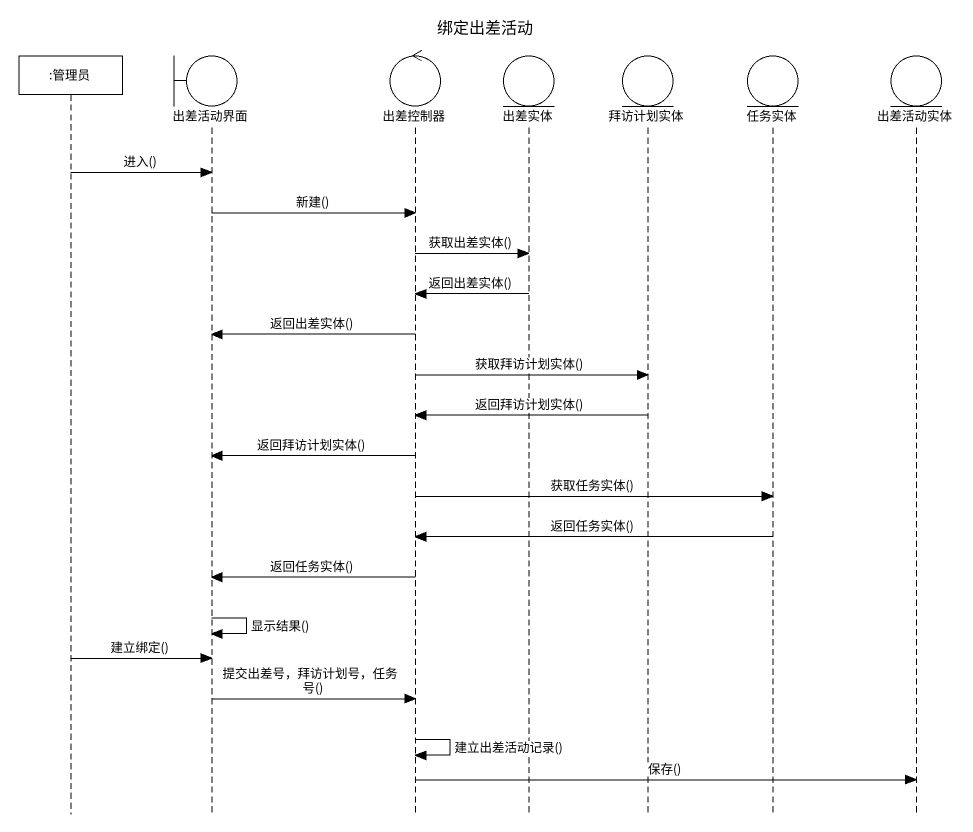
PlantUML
@startuml
title 绑定出差活动
hide footbox
participant ":管理员" as 管理员
boundary 出差活动界面
control 出差控制器
entity 出差实体
entity 拜访计划实体
entity 任务实体
entity 出差活动实体

管理员 -> 出差活动界面 : 进入()
出差活动界面 -> 出差控制器 : 新建()
出差控制器 -> 出差实体 : 获取出差实体()
出差实体 -> 出差控制器 : 返回出差实体()
出差控制器 -> 出差活动界面 : 返回出差实体()
出差控制器 -> 拜访计划实体 : 获取拜访计划实体()
拜访计划实体 -> 出差控制器 : 返回拜访计划实体()
出差控制器 -> 出差活动界面 : 返回拜访计划实体()
出差控制器 -> 任务实体 : 获取任务实体()
任务实体 -> 出差控制器 : 返回任务实体()
出差控制器 -> 出差活动界面 : 返回任务实体()
出差活动界面 -> 出差活动界面 : 显示结果()
管理员 -> 出差活动界面 : 建立绑定()
出差活动界面 -> 出差控制器 : 提交出差号，拜访计划号，任务号()
出差控制器 -> 出差控制器 : 建立出差活动记录()
出差控制器 -> 出差活动实体 : 保存()
@enduml
